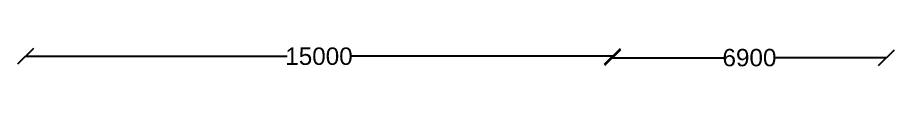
# Model space of a CAD drawing. Header units: millimetres. Extents: x 5124 to 6568637, y 2311 to 91879094.
# Drawn here: x 3387758 to 3393818, y 17211188 to 17211355 of the extents above; entities that cross this region are included whole.
import ezdxf

# ---------------------------------------------------------------- set-up
doc = ezdxf.new("R2010")
doc.units = ezdxf.units.MM
doc.header["$MEASUREMENT"] = 0
doc.layers.add('DIMENSION', color=7, linetype='Continuous')
doc.styles.get("Standard").update_dxf_attribs({"font": 'arial.ttf', "height": 140})
doc.dimstyles.get("Standard").update_dxf_attribs({"dimtxt": 200, "dimasz": 110, "dimexe": 0.18, "dimexo": 0.0625, "dimgap": 0.09, "dimtad": 0, "dimtih": 1, "dimtoh": 1, "dimdec": 0, "dimzin": 0, "dimdsep": 46, "dimtxsty": 'Standard', "dimblk": 'OBLIQUE', "dimcen": 0.09, "dimse1": 1, "dimse2": 1, "dimadec": 0, "dimazin": 0, "dimtfac": 1, "dimtdec": 0, "dimtofl": 0, "dimtmove": 0, "dimatfit": 3, "dimfxl": 1, "dimtolj": 1, "dimtzin": 0, "dimarcsym": 0})

# ---------------------------------------------------------------- blocks, each defined once
blk = doc.blocks.new('_Oblique')
at = {"color": 0, "linetype": 'ByBlock', "lineweight": -2}
blk.add_line((-0.5, -0.5), (0.5, 0.5), dxfattribs=at)
blk = doc.blocks.new('*D52')
at = {"layer": 'Defpoints', "color": 0, "transparency": 16777216}
for p in [(3387813, 17211272.9), (3391868.9, 17211276.3), (3391868.9, 17211257.5)]:
    blk.add_point(p, dxfattribs=at)
at = {"layer": 'DIMENSION', "color": 0, "lineweight": -2, "transparency": 16777216}
for p, q in [((3387813, 17211276.3), (3389620.9, 17211276.3)), ((3391868.9, 17211276.3), (3390061, 17211276.3))]:
    blk.add_line(p, q, dxfattribs=at)
at = {"layer": 'DIMENSION', "color": 0, "lineweight": -2, "transparency": 16777216, "xscale": 110, "yscale": 110, "zscale": 110, "rotation": 180}
blk.add_blockref('_Oblique', (3387813, 17211276.3), dxfattribs=at)
at = {"layer": 'DIMENSION', "color": 0, "lineweight": -2, "transparency": 16777216, "xscale": 110, "yscale": 110, "zscale": 110}
blk.add_blockref('_Oblique', (3391868.9, 17211276.3), dxfattribs=at)
at = {"layer": 'DIMENSION', "color": 0, "transparency": 16777216, "insert": (3389841, 17211276.3), "char_height": 120, "attachment_point": 5}
blk.add_mtext('\\A1;15000', dxfattribs=at)
blk = doc.blocks.new('*D53')
at = {"layer": 'Defpoints', "color": 0, "transparency": 16777216}
for p in [(3393763, 17211266.6), (3391868.9, 17211260.9), (3393763, 17211253.7)]:
    blk.add_point(p, dxfattribs=at)
at = {"layer": 'DIMENSION', "color": 0, "lineweight": -2, "transparency": 16777216}
for p, q in [((3391868.9, 17211266.6), (3392636.6, 17211266.6)), ((3393763, 17211266.6), (3392995.3, 17211266.6))]:
    blk.add_line(p, q, dxfattribs=at)
at = {"layer": 'DIMENSION', "color": 0, "lineweight": -2, "transparency": 16777216, "xscale": 110, "yscale": 110, "zscale": 110, "rotation": 180}
blk.add_blockref('_Oblique', (3391868.9, 17211266.6), dxfattribs=at)
at = {"layer": 'DIMENSION', "color": 0, "lineweight": -2, "transparency": 16777216, "xscale": 110, "yscale": 110, "zscale": 110}
blk.add_blockref('_Oblique', (3393763, 17211266.6), dxfattribs=at)
at = {"layer": 'DIMENSION', "color": 0, "transparency": 16777216, "insert": (3392815.9, 17211266.6), "char_height": 120, "attachment_point": 5}
blk.add_mtext('\\A1;6900', dxfattribs=at)

msp = doc.modelspace()

# ---------------------------------------------------------------- dimensions: what is measured, and where the dimension line sits
at = {"layer": 'DIMENSION'}
for base, p1, p2, text, picture, middle in [((3391868.9, 17211276.3), (3387813, 17211272.9), (3391868.9, 17211257.5), '15000', '*D52', (3389841, 17211276.3)), ((3393763, 17211266.6), (3391868.9, 17211260.9), (3393763, 17211253.7), '6900', '*D53', (3392815.9, 17211266.6))]:
    dim = msp.add_linear_dim(base=base, p1=p1, p2=p2, text=text, dimstyle='Standard', dxfattribs=at)
    dim.commit()
    dim.dimension.update_dxf_attribs({"geometry": picture, "text_midpoint": middle})

doc.saveas('drawing.dxf')
